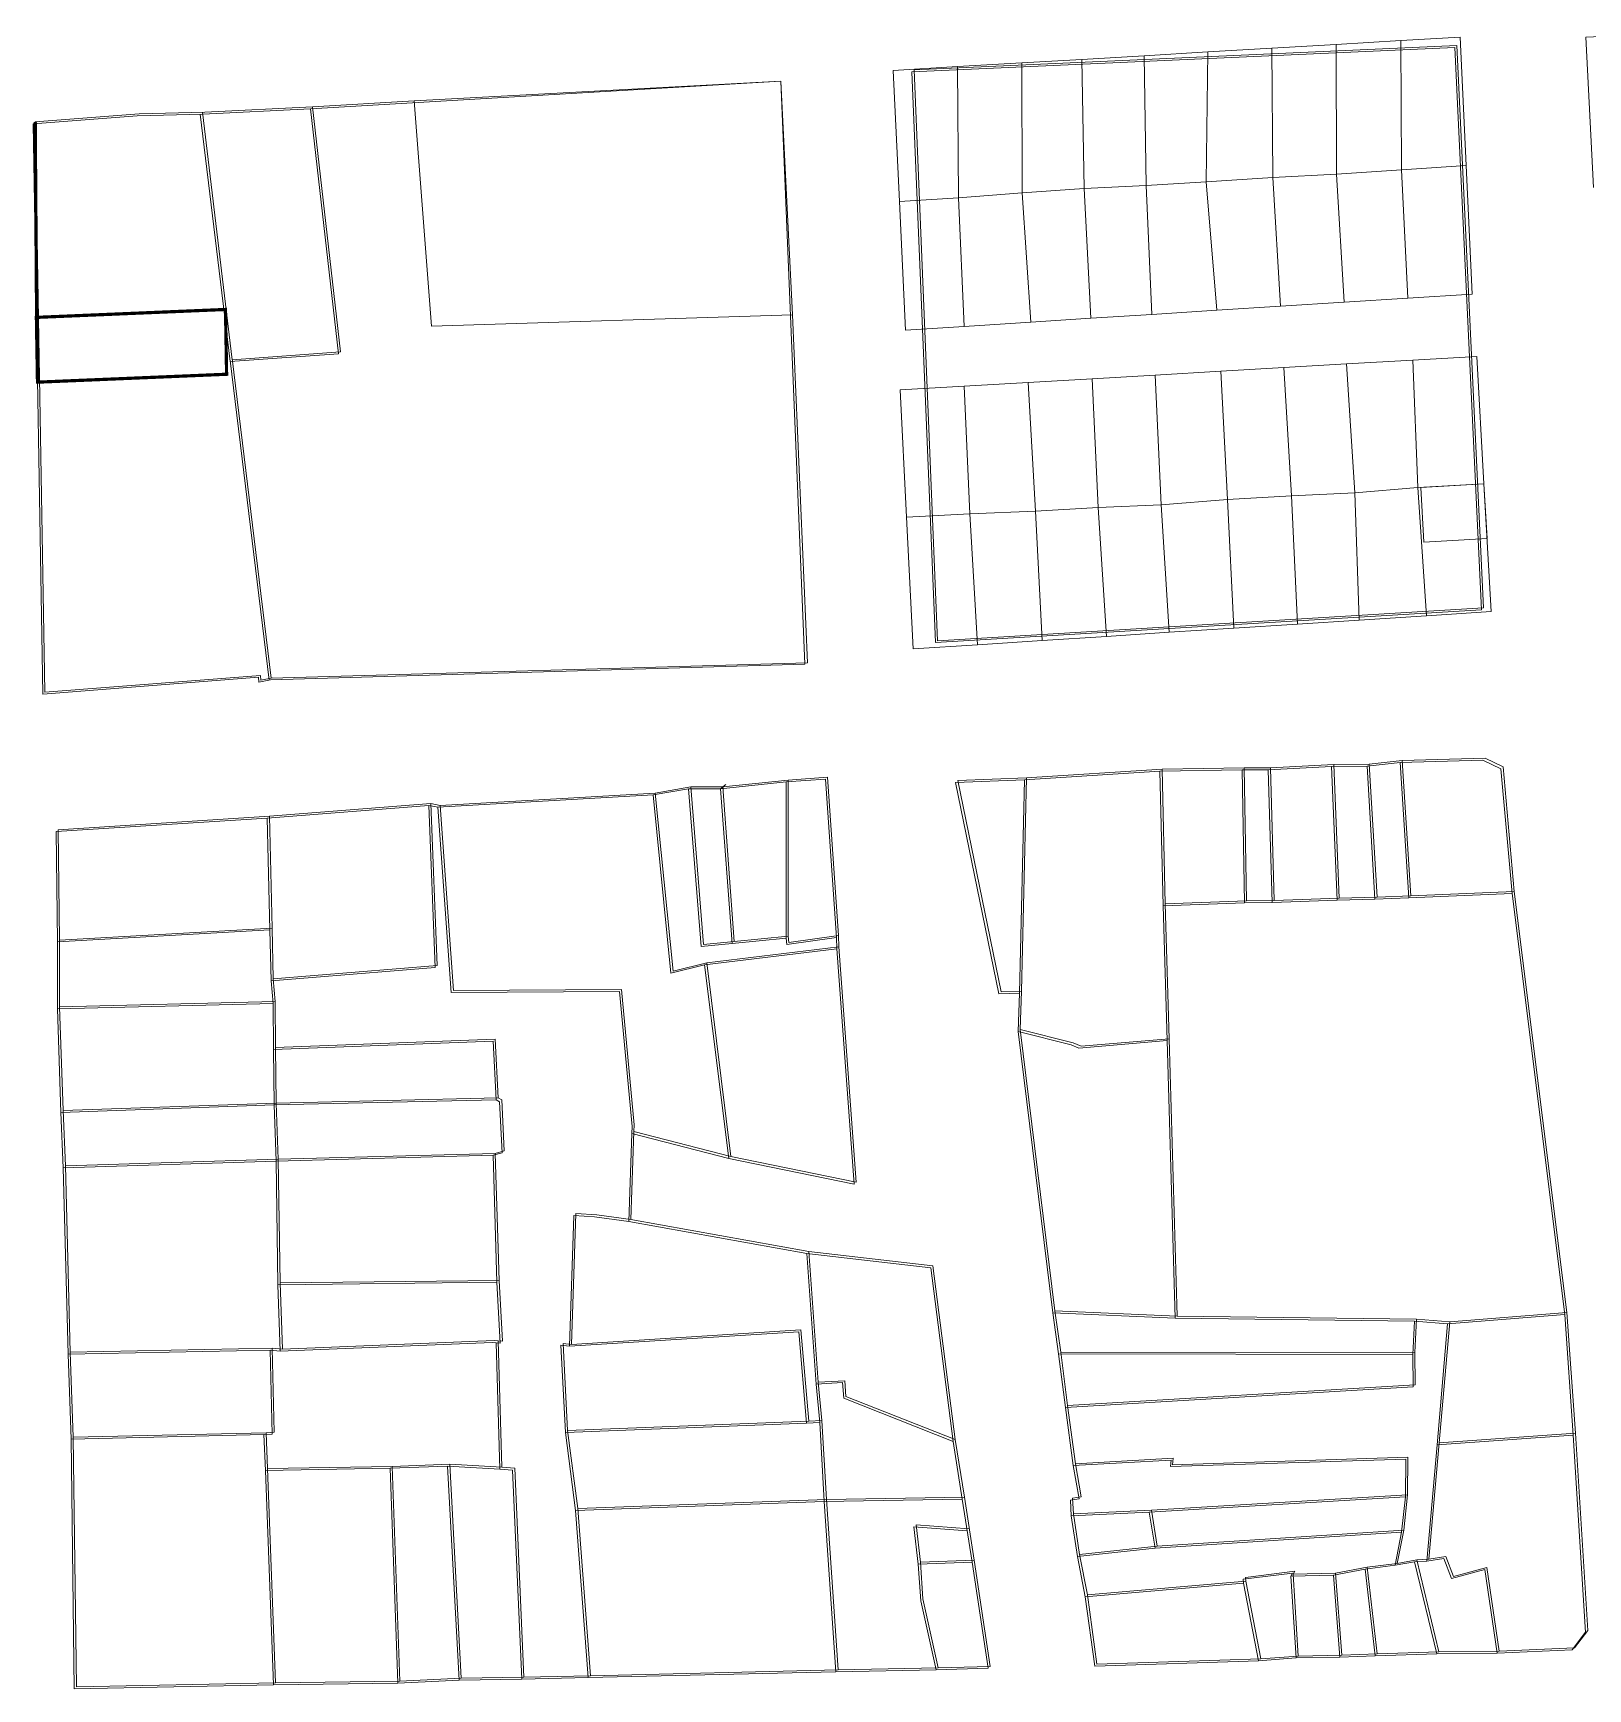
# Model space of a CAD drawing. Header units: millimetres. Extents: x 612967 to 613661, y 1319199 to 1319873.
# Drawn here: x 612991.2 to 613233.1, y 1319241.2 to 1319498.7 of the extents above; entities that cross this region are included whole.
import ezdxf

# ---------------------------------------------------------------- set-up
doc = ezdxf.new("R2010")
doc.units = ezdxf.units.MM

msp = doc.modelspace()

# ---------------------------------------------------------------- linework, layer by layer
at = {"color": 1, "lineweight": 0}
for p, q in [((613193.923, 1319496.986), (613204.009, 1319497.579)), ((613204.009, 1319497.579), (613213.216, 1319498.119)), ((613204.009, 1319497.579), (613204.127, 1319477.449)), ((613213.216, 1319498.119), (613214.152, 1319478.134)), ((613145.043, 1319494.117), (613154.348, 1319494.663)), ((613154.348, 1319494.663), (613164.045, 1319495.232)), ((613154.348, 1319494.663), (613154.749, 1319474.562)), ((613164.045, 1319495.232), (613173.961, 1319495.814)), ((613164.045, 1319495.232), (613164.401, 1319475.036)), ((613173.736, 1319475.584), (613173.961, 1319495.814)), ((613173.961, 1319495.814), (613183.927, 1319496.399)), ((613183.927, 1319496.399), (613193.923, 1319496.986)), ((613184.1, 1319476.288), (613183.927, 1319496.399)), ((613194.009, 1319476.817), (613193.923, 1319496.986)), ((613125.031, 1319492.941), (613135.037, 1319493.528)), ((613126.003, 1319472.54), (613125.031, 1319492.941)), ((613135.037, 1319493.528), (613145.043, 1319494.117)), ((613135.154, 1319473.122), (613135.037, 1319493.528)), ((613145.085, 1319473.899), (613145.043, 1319494.117)), ((613034.353, 1319486.985), (613017.595, 1319486.127)), ((613034.682, 1319487.29), (613017.924, 1319486.432)), ((613038.712, 1319448.844), (613034.353, 1319486.985)), ((613034.682, 1319487.29), (613050.496, 1319488.229)), ((613039.041, 1319449.149), (613034.682, 1319487.29)), ((613050.496, 1319488.229), (613053.192, 1319453.17)), ((613017.202, 1319486.117), (613021.853, 1319447.632)), ((613017.531, 1319486.422), (613022.182, 1319447.937)), ((613184.1, 1319476.288), (613194.009, 1319476.817)), ((613194.009, 1319476.817), (613204.127, 1319477.449)), ((613195.187, 1319456.882), (613194.009, 1319476.817)), ((613204.127, 1319477.449), (613214.152, 1319478.134)), ((613204.127, 1319477.449), (613205.069, 1319457.512)), ((613214.152, 1319478.134), (613215.089, 1319458.149)), ((613145.085, 1319473.899), (613135.154, 1319473.122)), ((613154.749, 1319474.562), (613145.085, 1319473.899)), ((613145.085, 1319473.899), (613146.419, 1319453.777)), ((613164.401, 1319475.036), (613154.749, 1319474.562)), ((613154.749, 1319474.562), (613155.781, 1319454.373)), ((613173.736, 1319475.584), (613164.401, 1319475.036)), ((613165.233, 1319454.975), (613164.401, 1319475.036)), ((613173.736, 1319475.584), (613184.1, 1319476.288)), ((613175.394, 1319455.622), (613173.736, 1319475.584)), ((613184.1, 1319476.288), (613185.296, 1319456.252)), ((613126.003, 1319472.54), (613135.154, 1319473.122)), ((613126.955, 1319452.537), (613126.003, 1319472.54)), ((613135.154, 1319473.122), (613136.058, 1319453.117)), ((613185.296, 1319456.252), (613175.394, 1319455.622)), ((613195.187, 1319456.882), (613185.296, 1319456.252)), ((613205.069, 1319457.512), (613195.187, 1319456.882)), ((613215.089, 1319458.149), (613205.069, 1319457.512)), ((613053.192, 1319453.17), (613109.36, 1319454.892)), ((613146.419, 1319453.777), (613136.058, 1319453.117)), ((613155.781, 1319454.373), (613146.419, 1319453.777)), ((613165.233, 1319454.975), (613155.781, 1319454.373)), ((613175.394, 1319455.622), (613165.233, 1319454.975)), ((613136.058, 1319453.117), (613126.955, 1319452.537)), ((613021.853, 1319447.632), (613038.712, 1319448.844)), ((613022.182, 1319447.937), (613039.041, 1319449.149)), ((613205.851, 1319447.876), (613215.826, 1319448.455)), ((613215.826, 1319448.455), (613216.936, 1319428.613)), ((613021.833, 1319447.798), (613027.916, 1319398.072)), ((613022.162, 1319448.103), (613028.245, 1319398.377)), ((613165.798, 1319445.549), (613175.973, 1319446.141)), ((613175.973, 1319446.141), (613185.799, 1319446.713)), ((613175.973, 1319446.141), (613177.049, 1319426.161)), ((613185.799, 1319446.713), (613195.565, 1319447.279)), ((613185.799, 1319446.713), (613187.01, 1319426.767)), ((613195.565, 1319447.279), (613205.851, 1319447.876)), ((613195.565, 1319447.279), (613196.827, 1319427.246)), ((613205.851, 1319447.876), (613206.663, 1319428.035)), ((613126.106, 1319443.243), (613136.061, 1319443.821)), ((613127.1, 1319423.42), (613126.106, 1319443.243)), ((613136.061, 1319443.821), (613146.017, 1319444.4)), ((613136.061, 1319443.821), (613136.922, 1319423.969)), ((613146.017, 1319444.4), (613155.973, 1319444.978)), ((613146.017, 1319444.4), (613147.161, 1319424.395)), ((613155.973, 1319444.978), (613165.798, 1319445.549)), ((613156.891, 1319424.963), (613155.973, 1319444.978)), ((613165.798, 1319445.549), (613166.731, 1319425.375)), ((613196.827, 1319427.246), (613206.663, 1319428.035)), ((613216.936, 1319428.613), (613206.663, 1319428.035)), ((613208.011, 1319408.112), (613206.663, 1319428.035)), ((613216.936, 1319428.613), (613218.046, 1319408.759)), ((613156.891, 1319424.963), (613147.161, 1319424.395)), ((613166.731, 1319425.375), (613156.891, 1319424.963)), ((613156.891, 1319424.963), (613158.183, 1319404.897)), ((613177.049, 1319426.161), (613166.731, 1319425.375)), ((613166.731, 1319425.375), (613167.939, 1319405.526)), ((613187.01, 1319426.767), (613177.049, 1319426.161)), ((613177.049, 1319426.161), (613178.004, 1319406.175)), ((613196.827, 1319427.246), (613187.01, 1319426.767)), ((613187.91, 1319406.815), (613187.01, 1319426.767)), ((613196.827, 1319427.246), (613197.496, 1319407.434)), ((613127.1, 1319423.42), (613136.922, 1319423.969)), ((613128.127, 1319402.958), (613127.1, 1319423.42)), ((613147.161, 1319424.395), (613136.922, 1319423.969)), ((613138.123, 1319403.602), (613136.922, 1319423.969)), ((613147.161, 1319424.395), (613148.177, 1319404.252)), ((613197.496, 1319407.434), (613187.91, 1319406.815)), ((613208.011, 1319408.112), (613197.496, 1319407.434)), ((613218.046, 1319408.759), (613208.011, 1319408.112)), ((613158.183, 1319404.897), (613148.177, 1319404.252)), ((613167.939, 1319405.526), (613158.183, 1319404.897)), ((613178.004, 1319406.175), (613167.939, 1319405.526)), ((613187.91, 1319406.815), (613178.004, 1319406.175)), ((613138.123, 1319403.602), (613128.127, 1319402.958)), ((613148.177, 1319404.252), (613138.123, 1319403.602)), ((613166.512, 1319383.948), (613145.438, 1319382.584)), ((613166.841, 1319384.253), (613145.767, 1319382.889)), ((613166.512, 1319383.948), (613179.308, 1319384.146)), ((613167.016, 1319362.974), (613166.512, 1319383.948)), ((613166.841, 1319384.253), (613179.637, 1319384.451)), ((613167.345, 1319363.279), (613166.841, 1319384.253)), ((613183.371, 1319384.145), (613179.308, 1319384.146)), ((613179.308, 1319384.146), (613179.66, 1319363.426)), ((613179.637, 1319384.451), (613179.989, 1319363.731)), ((613183.7, 1319384.45), (613179.637, 1319384.451)), ((613183.371, 1319384.145), (613193.222, 1319384.649)), ((613183.976, 1319363.476), (613183.371, 1319384.145)), ((613183.7, 1319384.45), (613193.551, 1319384.954)), ((613184.305, 1319363.781), (613183.7, 1319384.45)), ((613198.757, 1319384.698), (613193.222, 1319384.649)), ((613193.222, 1319384.649), (613194.081, 1319363.878)), ((613199.086, 1319385.003), (613193.551, 1319384.954)), ((613193.551, 1319384.954), (613194.41, 1319364.183)), ((613198.757, 1319384.698), (613203.886, 1319385.255)), ((613199.972, 1319364.029), (613198.757, 1319384.698)), ((613199.086, 1319385.003), (613204.215, 1319385.56)), ((613200.301, 1319364.334), (613199.086, 1319385.003)), ((613203.886, 1319385.255), (613205.253, 1319364.23)), ((613204.215, 1319385.56), (613205.582, 1319364.535)), ((613093.186, 1319381.181), (613087.651, 1319380.218)), ((613093.515, 1319381.486), (613087.98, 1319380.523)), ((613098.162, 1319381.179), (613093.186, 1319381.181)), ((613093.186, 1319381.181), (613095.161, 1319356.651)), ((613093.515, 1319381.486), (613095.49, 1319356.956)), ((613098.491, 1319381.484), (613093.515, 1319381.486)), ((613098.162, 1319381.179), (613108.369, 1319382.242)), ((613098.67, 1319381.534), (613098.162, 1319381.179)), ((613099.935, 1319357.107), (613098.162, 1319381.179)), ((613098.491, 1319381.484), (613108.698, 1319382.547)), ((613098.999, 1319381.839), (613098.491, 1319381.484)), ((613100.264, 1319357.412), (613098.491, 1319381.484)), ((613108.369, 1319382.242), (613108.364, 1319357.967)), ((613108.698, 1319382.547), (613108.693, 1319358.272)), ((613145.438, 1319382.584), (613144.67, 1319349.372)), ((613145.767, 1319382.889), (613144.999, 1319349.677)), ((613052.765, 1319378.605), (613027.629, 1319376.634)), ((613053.094, 1319378.91), (613027.958, 1319376.939)), ((613053.725, 1319353.365), (613052.765, 1319378.605)), ((613052.765, 1319378.605), (613054.187, 1319378.3)), ((613053.094, 1319378.91), (613054.516, 1319378.605)), ((613054.054, 1319353.67), (613053.094, 1319378.91)), ((613087.651, 1319380.218), (613054.187, 1319378.3)), ((613087.98, 1319380.523), (613054.516, 1319378.605)), ((613054.516, 1319378.605), (613056.592, 1319349.81)), ((613087.651, 1319380.218), (613090.438, 1319352.489)), ((613087.98, 1319380.523), (613090.767, 1319352.794)), ((613027.629, 1319376.634), (613028.032, 1319359.214)), ((613027.958, 1319376.939), (613028.361, 1319359.519)), ((613054.187, 1319378.3), (613056.263, 1319349.505)), ((613179.66, 1319363.426), (613167.016, 1319362.974)), ((613179.989, 1319363.731), (613167.345, 1319363.279)), ((613167.95, 1319342.305), (613167.345, 1319363.279)), ((613179.66, 1319363.426), (613183.976, 1319363.476)), ((613179.989, 1319363.731), (613184.305, 1319363.781)), ((613194.081, 1319363.878), (613183.976, 1319363.476)), ((613194.41, 1319364.183), (613184.305, 1319363.781)), ((613194.081, 1319363.878), (613199.972, 1319364.029)), ((613194.41, 1319364.183), (613200.301, 1319364.334)), ((613205.253, 1319364.23), (613199.972, 1319364.029)), ((613205.582, 1319364.535), (613200.301, 1319364.334)), ((613205.253, 1319364.23), (613221.299, 1319364.884)), ((613205.582, 1319364.535), (613221.628, 1319365.189)), ((613221.299, 1319364.884), (613229.513, 1319299.421)), ((613221.628, 1319365.189), (613229.842, 1319299.726)), ((613167.621, 1319342), (613167.016, 1319362.974)), ((613028.032, 1319359.214), (612994.974, 1319357.347)), ((613028.361, 1319359.519), (612995.303, 1319357.652)), ((613028.032, 1319359.214), (613028.233, 1319351.292)), ((613028.361, 1319359.519), (613028.562, 1319351.597)), ((613108.693, 1319358.272), (613100.264, 1319357.412)), ((613116.184, 1319358.066), (613108.466, 1319356.951)), ((613108.795, 1319357.256), (613108.693, 1319358.272)), ((613116.513, 1319358.371), (613108.795, 1319357.256)), ((613116.235, 1319356.288), (613116.184, 1319358.066)), ((613116.564, 1319356.593), (613116.513, 1319358.371)), ((612994.974, 1319357.347), (612994.972, 1319346.937)), ((612995.303, 1319357.652), (612995.301, 1319347.242)), ((613095.161, 1319356.651), (613099.935, 1319357.107)), ((613095.49, 1319356.956), (613100.264, 1319357.412)), ((613095.669, 1319353.807), (613116.235, 1319356.288)), ((613095.998, 1319354.112), (613116.564, 1319356.593)), ((613108.364, 1319357.967), (613099.935, 1319357.107)), ((613108.466, 1319356.951), (613108.364, 1319357.967)), ((613028.233, 1319351.292), (613053.725, 1319353.365)), ((613028.562, 1319351.597), (613054.054, 1319353.67)), ((613090.438, 1319352.489), (613095.669, 1319353.807)), ((613090.767, 1319352.794), (613095.998, 1319354.112)), ((613099.421, 1319323.691), (613095.669, 1319353.807)), ((613099.75, 1319323.996), (613095.998, 1319354.112)), ((613028.537, 1319347.788), (613028.233, 1319351.292)), ((613028.866, 1319348.093), (613028.562, 1319351.597)), ((612994.972, 1319346.937), (613028.537, 1319347.788)), ((612995.301, 1319347.242), (613028.866, 1319348.093)), ((613028.537, 1319347.788), (613028.587, 1319340.627)), ((613028.866, 1319348.093), (613028.916, 1319340.932)), ((613056.263, 1319349.505), (613082.414, 1319349.648)), ((613056.592, 1319349.81), (613082.743, 1319349.953)), ((613082.414, 1319349.648), (613084.391, 1319328.622)), ((613082.743, 1319349.953), (613084.72, 1319328.927)), ((613144.67, 1319349.372), (613141.471, 1319349.271)), ((613144.999, 1319349.677), (613141.8, 1319349.576)), ((613144.67, 1319349.372), (613144.466, 1319343.43)), ((613144.999, 1319349.677), (613144.795, 1319343.735)), ((612994.972, 1319346.937), (612995.527, 1319330.838)), ((612995.301, 1319347.242), (612995.856, 1319331.143)), ((613144.466, 1319343.43), (613152.692, 1319341.345)), ((613149.84, 1319299.652), (613144.466, 1319343.43)), ((613150.169, 1319299.957), (613144.795, 1319343.735)), ((613144.795, 1319343.735), (613153.021, 1319341.65)), ((613028.587, 1319340.627), (613062.761, 1319341.936)), ((613028.686, 1319331.994), (613028.587, 1319340.627)), ((613028.916, 1319340.932), (613063.09, 1319342.241)), ((613029.015, 1319332.299), (613028.916, 1319340.932)), ((613062.761, 1319341.936), (613063.217, 1319332.794)), ((613063.09, 1319342.241), (613063.546, 1319333.099)), ((613152.692, 1319341.345), (613153.91, 1319340.837)), ((613153.021, 1319341.65), (613154.239, 1319341.142)), ((613153.91, 1319340.837), (613167.621, 1319342)), ((613154.239, 1319341.142), (613167.95, 1319342.305)), ((613167.621, 1319342), (613168.882, 1319298.833)), ((613167.95, 1319342.305), (613169.211, 1319299.138)), ((612995.856, 1319331.143), (613029.015, 1319332.299)), ((613063.217, 1319332.794), (613028.686, 1319331.994)), ((613063.546, 1319333.099), (613029.015, 1319332.299)), ((613029.318, 1319323.564), (613029.015, 1319332.299)), ((613063.775, 1319332.489), (613063.217, 1319332.794)), ((613064.104, 1319332.794), (613063.546, 1319333.099)), ((613064.18, 1319324.567), (613063.775, 1319332.489)), ((613064.509, 1319324.872), (613064.104, 1319332.794)), ((612995.527, 1319330.838), (613028.686, 1319331.994)), ((612995.527, 1319330.838), (612995.881, 1319322.204)), ((612995.856, 1319331.143), (612996.21, 1319322.509)), ((613028.989, 1319323.259), (613028.686, 1319331.994)), ((613083.88, 1319313.845), (613084.34, 1319327.556)), ((613084.209, 1319314.15), (613084.669, 1319327.861)), ((613084.391, 1319328.622), (613084.34, 1319327.556)), ((613084.34, 1319327.556), (613099.421, 1319323.691)), ((613084.72, 1319328.927), (613084.669, 1319327.861)), ((613084.669, 1319327.861), (613099.75, 1319323.996)), ((613062.758, 1319324.161), (613064.18, 1319324.567)), ((613063.087, 1319324.466), (613064.509, 1319324.872)), ((612995.881, 1319322.204), (613028.989, 1319323.259)), ((612995.881, 1319322.204), (612996.637, 1319293.206)), ((612996.21, 1319322.509), (613029.318, 1319323.564)), ((612996.21, 1319322.509), (612996.966, 1319293.511)), ((613028.989, 1319323.259), (613062.758, 1319324.161)), ((613029.29, 1319304.012), (613028.989, 1319323.259)), ((613029.318, 1319323.564), (613063.087, 1319324.466)), ((613029.619, 1319304.317), (613029.318, 1319323.564)), ((613062.758, 1319324.161), (613063.364, 1319304.406)), ((613063.087, 1319324.466), (613063.693, 1319304.711)), ((613074.635, 1319294.448), (613075.299, 1319314.812)), ((613074.964, 1319294.753), (613075.628, 1319315.117)), ((613075.299, 1319314.812), (613078.549, 1319314.608)), ((613075.628, 1319315.117), (613078.878, 1319314.913)), ((613078.549, 1319314.608), (613083.88, 1319313.845)), ((613078.878, 1319314.913), (613084.209, 1319314.15)), ((613083.88, 1319313.845), (613111.554, 1319308.909)), ((613084.209, 1319314.15), (613111.883, 1319309.214)), ((613111.883, 1319309.214), (613113.352, 1319288.849)), ((613111.554, 1319308.909), (613113.023, 1319288.544)), ((613063.364, 1319304.406), (613029.29, 1319304.012)), ((613029.29, 1319304.012), (613029.644, 1319293.703)), ((613063.693, 1319304.711), (613029.619, 1319304.317)), ((613029.619, 1319304.317), (613029.973, 1319294.008)), ((613063.364, 1319304.406), (613063.87, 1319294.96)), ((613063.693, 1319304.711), (613064.199, 1319295.265)), ((613168.882, 1319298.833), (613149.84, 1319299.652)), ((613150.753, 1319293.253), (613149.84, 1319299.652)), ((613151.082, 1319293.558), (613150.169, 1319299.957)), ((613169.211, 1319299.138), (613150.169, 1319299.957)), ((613168.882, 1319298.833), (613206.103, 1319298.363)), ((613169.211, 1319299.138), (613206.432, 1319298.668)), ((613229.513, 1319299.421), (613211.283, 1319297.955)), ((613229.842, 1319299.726), (613211.612, 1319298.26)), ((613230.83, 1319280.63), (613229.513, 1319299.421)), ((613231.159, 1319280.935), (613229.842, 1319299.726)), ((613110.333, 1319296.721), (613074.635, 1319294.448)), ((613110.662, 1319297.026), (613074.964, 1319294.753)), ((613111.549, 1319282.501), (613110.333, 1319296.721)), ((613111.878, 1319282.806), (613110.662, 1319297.026)), ((613206.103, 1319298.363), (613205.849, 1319293.183)), ((613211.283, 1319297.955), (613206.103, 1319298.363)), ((613206.432, 1319298.668), (613206.178, 1319293.488)), ((613211.612, 1319298.26), (613206.432, 1319298.668)), ((613211.283, 1319297.955), (613209.654, 1319279.114)), ((613211.612, 1319298.26), (613209.983, 1319279.419)), ((612996.637, 1319293.206), (613028.07, 1319293.855)), ((612996.966, 1319293.511), (613028.399, 1319294.16)), ((613028.07, 1319293.855), (613028.372, 1319280.804)), ((613029.644, 1319293.703), (613028.07, 1319293.855)), ((613029.973, 1319294.008), (613028.399, 1319294.16)), ((613028.399, 1319294.16), (613028.701, 1319281.109)), ((613062.6, 1319295.062), (613029.644, 1319293.703)), ((613062.929, 1319295.367), (613029.973, 1319294.008)), ((613063.87, 1319294.96), (613062.6, 1319295.062)), ((613064.199, 1319295.265), (613062.929, 1319295.367)), ((613063.235, 1319295.011), (613063.815, 1319275.357)), ((613063.564, 1319295.316), (613064.144, 1319275.662)), ((613074.635, 1319294.448), (613073.314, 1319294.601)), ((613073.314, 1319294.601), (613074.023, 1319281.042)), ((613073.643, 1319294.906), (613074.352, 1319281.347)), ((613074.964, 1319294.753), (613073.643, 1319294.906)), ((612996.637, 1319293.206), (612997.092, 1319280.002)), ((612996.966, 1319293.511), (612997.421, 1319280.307)), ((613205.849, 1319293.183), (613150.753, 1319293.253)), ((613151.818, 1319284.924), (613150.753, 1319293.253)), ((613152.147, 1319285.229), (613151.082, 1319293.558)), ((613206.178, 1319293.488), (613151.082, 1319293.558)), ((613205.849, 1319293.183), (613205.898, 1319288.155)), ((613206.178, 1319293.488), (613206.227, 1319288.46)), ((613113.023, 1319288.544), (613117.136, 1319288.796)), ((613113.023, 1319288.544), (613113.58, 1319282.602)), ((613113.352, 1319288.849), (613117.465, 1319289.101)), ((613113.352, 1319288.849), (613113.909, 1319282.907)), ((613117.136, 1319288.796), (613117.339, 1319286.359)), ((613117.465, 1319289.101), (613117.668, 1319286.664)), ((613206.227, 1319288.46), (613152.147, 1319285.229)), ((613117.339, 1319286.359), (613134.349, 1319279.649)), ((613117.668, 1319286.664), (613134.678, 1319279.954)), ((613205.898, 1319288.155), (613151.818, 1319284.924)), ((613151.818, 1319284.924), (613153.035, 1319275.884)), ((613152.147, 1319285.229), (613153.364, 1319276.189)), ((612997.092, 1319280.002), (613027.103, 1319280.703)), ((612997.421, 1319280.307), (613027.432, 1319281.008)), ((613028.372, 1319280.804), (613027.103, 1319280.703)), ((613027.103, 1319280.703), (613027.355, 1319275.116)), ((613028.701, 1319281.109), (613027.432, 1319281.008)), ((613027.432, 1319281.008), (613027.684, 1319275.421)), ((613074.023, 1319281.042), (613111.549, 1319282.501)), ((613075.595, 1319268.904), (613074.023, 1319281.042)), ((613074.352, 1319281.347), (613111.878, 1319282.806)), ((613075.924, 1319269.209), (613074.352, 1319281.347)), ((613113.58, 1319282.602), (613111.549, 1319282.501)), ((613113.909, 1319282.907), (613111.878, 1319282.806)), ((613114.289, 1319270.312), (613113.58, 1319282.602)), ((613114.618, 1319270.617), (613113.909, 1319282.907)), ((613209.983, 1319279.419), (613231.159, 1319280.935)), ((613134.349, 1319279.649), (613135.769, 1319270.66)), ((613134.678, 1319279.954), (613136.098, 1319270.965)), ((613209.654, 1319279.114), (613208.026, 1319261.036)), ((613209.983, 1319279.419), (613208.355, 1319261.341)), ((613209.654, 1319279.114), (613230.83, 1319280.63)), ((613027.684, 1319275.421), (613047.082, 1319275.77)), ((613046.753, 1319275.465), (613055.69, 1319275.817)), ((613047.082, 1319275.77), (613056.019, 1319276.122)), ((613047.082, 1319275.77), (613048.244, 1319242.354)), ((613055.69, 1319275.817), (613057.461, 1319242.502)), ((613063.815, 1319275.357), (613055.69, 1319275.817)), ((613064.144, 1319275.662), (613056.019, 1319276.122)), ((613056.019, 1319276.122), (613057.79, 1319242.807)), ((613064.144, 1319275.662), (613066.124, 1319275.509)), ((613153.035, 1319275.884), (613168.269, 1319276.742)), ((613153.035, 1319275.884), (613153.948, 1319270.704)), ((613153.364, 1319276.189), (613168.598, 1319277.047)), ((613153.364, 1319276.189), (613154.277, 1319271.009)), ((613168.167, 1319275.727), (613204.779, 1319276.882)), ((613168.269, 1319276.742), (613168.167, 1319275.727)), ((613168.496, 1319276.032), (613205.108, 1319277.187)), ((613168.598, 1319277.047), (613168.496, 1319276.032)), ((613204.779, 1319276.882), (613204.727, 1319271.041)), ((613205.108, 1319277.187), (613205.056, 1319271.346)), ((613027.355, 1319275.116), (613046.753, 1319275.465)), ((613027.355, 1319275.116), (613028.568, 1319241.802)), ((613027.684, 1319275.421), (613028.897, 1319242.107)), ((613046.753, 1319275.465), (613047.915, 1319242.049)), ((613063.815, 1319275.357), (613065.795, 1319275.204)), ((613065.795, 1319275.204), (613067.211, 1319242.651)), ((613066.124, 1319275.509), (613067.54, 1319242.956)), ((613075.924, 1319269.209), (613114.618, 1319270.617)), ((613135.769, 1319270.66), (613114.289, 1319270.312)), ((613136.098, 1319270.965), (613114.618, 1319270.617)), ((613114.618, 1319270.617), (613116.441, 1319244.107)), ((613137.29, 1319260.858), (613135.769, 1319270.66)), ((613137.619, 1319261.163), (613136.098, 1319270.965)), ((613153.948, 1319270.704), (613152.577, 1319270.501)), ((613152.577, 1319270.501), (613152.728, 1319268.064)), ((613154.277, 1319271.009), (613152.906, 1319270.806)), ((613152.906, 1319270.806), (613153.057, 1319268.369)), ((613204.727, 1319271.041), (613164.865, 1319268.669)), ((613205.056, 1319271.346), (613165.194, 1319268.974)), ((613204.117, 1319265.557), (613204.727, 1319271.041)), ((613204.446, 1319265.862), (613205.056, 1319271.346)), ((613075.595, 1319268.904), (613114.289, 1319270.312)), ((613114.289, 1319270.312), (613116.112, 1319243.802)), ((613152.728, 1319268.064), (613164.865, 1319268.669)), ((613153.692, 1319261.766), (613152.728, 1319268.064)), ((613153.057, 1319268.369), (613165.194, 1319268.974)), ((613154.021, 1319262.071), (613153.057, 1319268.369)), ((613164.865, 1319268.669), (613165.778, 1319263.031)), ((613165.194, 1319268.974), (613166.107, 1319263.336)), ((613128.911, 1319260.556), (613128.252, 1319266.346)), ((613128.252, 1319266.346), (613136.529, 1319265.759)), ((613128.581, 1319266.651), (613136.858, 1319266.064)), ((613129.24, 1319260.861), (613128.581, 1319266.651)), ((613165.778, 1319263.031), (613204.117, 1319265.557)), ((613166.107, 1319263.336), (613204.446, 1319265.862)), ((613203.1, 1319260.377), (613204.117, 1319265.557)), ((613203.429, 1319260.682), (613204.446, 1319265.862)), ((613165.778, 1319263.031), (613153.692, 1319261.766)), ((613166.107, 1319263.336), (613154.021, 1319262.071)), ((613128.911, 1319260.556), (613137.29, 1319260.858)), ((613129.317, 1319254.868), (613128.911, 1319260.556)), ((613129.24, 1319260.861), (613137.619, 1319261.163)), ((613129.646, 1319255.173), (613129.24, 1319260.861)), ((613153.692, 1319261.766), (613154.91, 1319255.469)), ((613154.021, 1319262.071), (613155.239, 1319255.774)), ((613203.1, 1319260.377), (613198.428, 1319259.77)), ((613203.429, 1319260.682), (613198.757, 1319260.075)), ((613206.147, 1319260.935), (613203.1, 1319260.377)), ((613206.476, 1319261.24), (613203.429, 1319260.682)), ((613208.026, 1319261.036), (613206.147, 1319260.935)), ((613206.147, 1319260.935), (613209.597, 1319246.613)), ((613208.355, 1319261.341), (613206.476, 1319261.24)), ((613206.476, 1319261.24), (613209.926, 1319246.918)), ((613210.667, 1319261.441), (613208.026, 1319261.036)), ((613210.996, 1319261.746), (613208.355, 1319261.341)), ((613211.885, 1319258.343), (613210.667, 1319261.441)), ((613212.214, 1319258.648), (613210.996, 1319261.746)), ((613154.91, 1319255.469), (613179.538, 1319257.593)), ((613155.239, 1319255.774), (613179.867, 1319257.898)), ((613187.155, 1319259.164), (613179.487, 1319258.202)), ((613179.487, 1319258.202), (613179.538, 1319257.593)), ((613179.538, 1319257.593), (613181.872, 1319245.505)), ((613187.484, 1319259.469), (613179.816, 1319258.507)), ((613179.816, 1319258.507), (613179.867, 1319257.898)), ((613179.867, 1319257.898), (613182.201, 1319245.81)), ((613186.901, 1319258.707), (613187.155, 1319259.164)), ((613193.503, 1319258.857), (613186.901, 1319258.707)), ((613186.901, 1319258.707), (613187.711, 1319245.96)), ((613187.23, 1319259.012), (613187.484, 1319259.469)), ((613193.832, 1319259.162), (613187.23, 1319259.012)), ((613187.23, 1319259.012), (613188.04, 1319246.265)), ((613198.428, 1319259.77), (613193.503, 1319258.857)), ((613193.503, 1319258.857), (613194.516, 1319246.11)), ((613198.757, 1319260.075), (613193.832, 1319259.162)), ((613193.832, 1319259.162), (613194.845, 1319246.415)), ((613198.428, 1319259.77), (613200, 1319246.311)), ((613198.757, 1319260.075), (613200.329, 1319246.616)), ((613217.064, 1319259.712), (613211.885, 1319258.343)), ((613217.393, 1319260.017), (613212.214, 1319258.648)), ((613218.992, 1319246.711), (613217.064, 1319259.712)), ((613219.321, 1319247.016), (613217.393, 1319260.017)), ((613132.03, 1319244.406), (613129.646, 1319255.173)), ((613131.701, 1319244.101), (613129.317, 1319254.868)), ((613181.872, 1319245.505), (613187.711, 1319245.96)), ((613182.201, 1319245.81), (613188.04, 1319246.265)), ((613187.711, 1319245.96), (613194.516, 1319246.11)), ((613188.04, 1319246.265), (613194.845, 1319246.415)), ((613194.516, 1319246.11), (613200, 1319246.311)), ((613194.845, 1319246.415), (613200.329, 1319246.616)), ((613200, 1319246.311), (613209.597, 1319246.613)), ((613200.329, 1319246.616), (613209.926, 1319246.918)), ((613218.992, 1319246.711), (613209.597, 1319246.613)), ((613219.321, 1319247.016), (613209.926, 1319246.918)), ((613028.897, 1319242.107), (613048.244, 1319242.354)), ((613057.461, 1319242.502), (613047.915, 1319242.049)), ((613057.79, 1319242.807), (613048.244, 1319242.354)), ((613057.461, 1319242.502), (613067.211, 1319242.651)), ((613057.79, 1319242.807), (613067.54, 1319242.956)), ((613067.211, 1319242.651), (613077.57, 1319242.902)), ((613067.54, 1319242.956), (613077.899, 1319243.207)), ((613116.112, 1319243.802), (613131.701, 1319244.101)), ((613116.441, 1319244.107), (613132.03, 1319244.406)), ((613028.568, 1319241.802), (613047.915, 1319242.049))]:
    msp.add_line(p, q, dxfattribs=at)
for points in [[(613247.019, 1319498.742), (613232.801, 1319498.137), (613233.964, 1319474.726)], [(613127.94, 1319492.741), (613212.387, 1319496.52), (613216.534, 1319409.017), (613131.579, 1319403.918), (613127.94, 1319492.741)], [(613028.14, 1319398.115), (613111.267, 1319400.574), (613107.527, 1319491.275), (613034.353, 1319486.985)], [(613017.595, 1319486.127), (613007.388, 1319485.877), (612991.19, 1319484.613), (612992.696, 1319395.893), (613026.262, 1319398.522), (613026.312, 1319397.76), (613028.14, 1319398.115)], [(613203.886, 1319385.255), (613216.784, 1319385.657), (613219.576, 1319384.284), (613221.299, 1319364.884)], [(613108.369, 1319382.242), (613114.463, 1319382.697), (613116.184, 1319358.066)], [(613145.438, 1319382.584), (613134.724, 1319382.182), (613141.471, 1319349.271)], [(612994.974, 1319357.347), (612994.774, 1319374.512), (613027.629, 1319376.634)], [(613099.421, 1319323.691), (613118.919, 1319319.672), (613116.235, 1319356.288)], [(613111.554, 1319308.909), (613130.85, 1319306.667), (613134.349, 1319279.649)], [(612997.092, 1319280.002), (612997.592, 1319241.153), (613028.568, 1319241.802)], [(613230.83, 1319280.63), (613232.753, 1319249.956), (613230.671, 1319247.215), (613218.992, 1319246.711)], [(613075.595, 1319268.904), (613077.57, 1319242.902), (613116.112, 1319243.802)], [(613131.701, 1319244.101), (613139.775, 1319244.352), (613137.29, 1319260.858)], [(613154.91, 1319255.469), (613156.38, 1319244.702), (613181.872, 1319245.505)]]:
    msp.add_lwpolyline(points, dxfattribs=at)
at = {"color": 1, "lineweight": 0, "flags": 128}
for points in [[(613128.269, 1319493.046), (613212.716, 1319496.825), (613216.863, 1319409.322), (613131.908, 1319404.223), (613128.269, 1319493.046)], [(613050.496, 1319488.229), (613107.527, 1319491.275), (613109.36, 1319454.892)], [(613017.924, 1319486.432), (613007.717, 1319486.182), (612991.519, 1319484.918), (612993.025, 1319396.198), (613026.591, 1319398.827), (613026.641, 1319398.065), (613028.469, 1319398.42)], [(613109.36, 1319454.892), (613111.677, 1319400.775), (613028.245, 1319398.377)], [(613207.10156, 1319428.05952), (613216.93601, 1319428.61284)], [(613216.936, 1319428.613), (613217.41048, 1319420.12625)], [(613204.215, 1319385.56), (613217.113, 1319385.962), (613219.905, 1319384.589), (613221.628, 1319365.189)], [(613108.698, 1319382.547), (613114.792, 1319383.002), (613116.513, 1319358.371)], [(613145.767, 1319382.889), (613135.053, 1319382.487), (613141.8, 1319349.576)], [(612995.303, 1319357.652), (612995.103, 1319374.817), (613027.958, 1319376.939)], [(613099.75, 1319323.996), (613119.248, 1319319.977), (613116.564, 1319356.593)], [(613111.883, 1319309.214), (613131.179, 1319306.972), (613134.678, 1319279.954)], [(613231.159, 1319280.935), (613233.082, 1319250.261), (613231, 1319247.52), (613219.321, 1319247.016)], [(612997.421, 1319280.307), (612997.921, 1319241.458), (613028.897, 1319242.107)], [(613075.924, 1319269.209), (613077.899, 1319243.207), (613116.441, 1319244.107)], [(613132.03, 1319244.406), (613140.104, 1319244.657), (613137.619, 1319261.163)], [(613155.239, 1319255.774), (613156.709, 1319245.007), (613182.201, 1319245.81)]]:
    msp.add_lwpolyline(points, dxfattribs=at)
at = {"color": 1, "lineweight": 0, "ltscale": 0.5, "const_width": 0.5, "flags": 128}
for points in [[(612991.519, 1319484.918), (612991.7353, 1319454.51877)], [(612991.70085, 1319454.51818), (613021.12509, 1319455.74977)], [(613021.12509, 1319455.74977), (613021.29617, 1319445.67123), (612991.87193, 1319444.43964)]]:
    msp.add_lwpolyline(points, dxfattribs=at)
msp.add_lwpolyline([(612991.87193, 1319444.43964), (612991.70085, 1319454.51818), (613021.12509, 1319455.74977), (613021.29617, 1319445.67123)], close=True, dxfattribs=at)
at = {"color": 1, "lineweight": 0, "flags": 128}
msp.add_lwpolyline([(613216.93601, 1319428.61284), (613217.41048, 1319420.12625), (613207.57604, 1319419.57277), (613207.10156, 1319428.05952)], close=True, dxfattribs=at)

doc.saveas('drawing.dxf')
